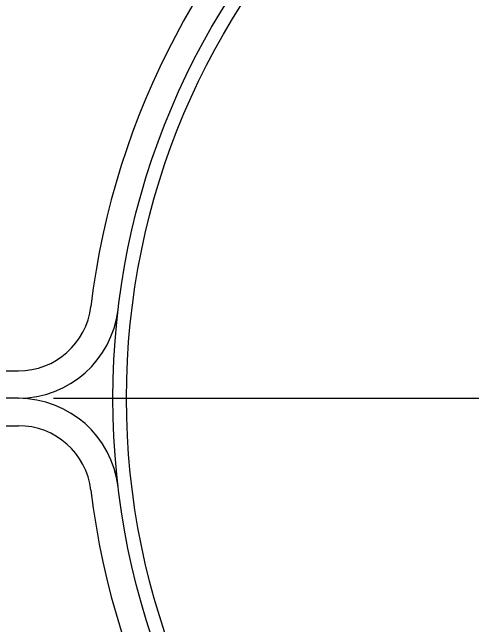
# Model space of a CAD drawing. Extents: x 27938 to 1507990, y 110129 to 923079.
# Drawn here: x 525949 to 526847, y 364913 to 366108 of the extents above; entities that cross this region are included whole.
import ezdxf

# ---------------------------------------------------------------- set-up
doc = ezdxf.new("R2010")
doc.units = 0
doc.header["$LTSCALE"] = 1000
doc.header["$MEASUREMENT"] = 0
doc.linetypes.add('CENTER', pattern=[50.8, 31.75, -6.35, 6.35, -6.35])

msp = doc.modelspace()

# ---------------------------------------------------------------- linework, layer by layer
at = {"linetype": 'Continuous'}
for p, q in [((525234.7, 365409.6), (525961.3, 365409.6)), ((525961.3, 365356.3), (525234.7, 365356.3)), ((525234.7, 365302.9), (525961.3, 365302.9))]:
    msp.add_line(p, q, dxfattribs=at)
at = {"color": 0, "linetype": 'CENTER'}
msp.add_line((526029.7, 365356.3), (529164.3, 365356.3), dxfattribs=at)
at = {"linetype": 'Continuous'}
for radius in [1451.6, 1424.9]:
    msp.add_circle((527597, 365356.3), radius, dxfattribs=at)
for centre, radius, start, end in [((527597, 365356.3), 1505, 6.8242, 173.1758), ((525961.3, 365552), 142.4, 270, 353.1758), ((525961.3, 365552), 195.7, 270, 353.1758), ((525961.3, 365160.5), 195.7, 6.8242, 90), ((525961.3, 365160.5), 142.4, 6.8242, 90), ((527597, 365356.3), 1505, 186.8242, 353.1758)]:
    msp.add_arc(centre, radius, start, end, dxfattribs=at)

doc.saveas('drawing.dxf')
